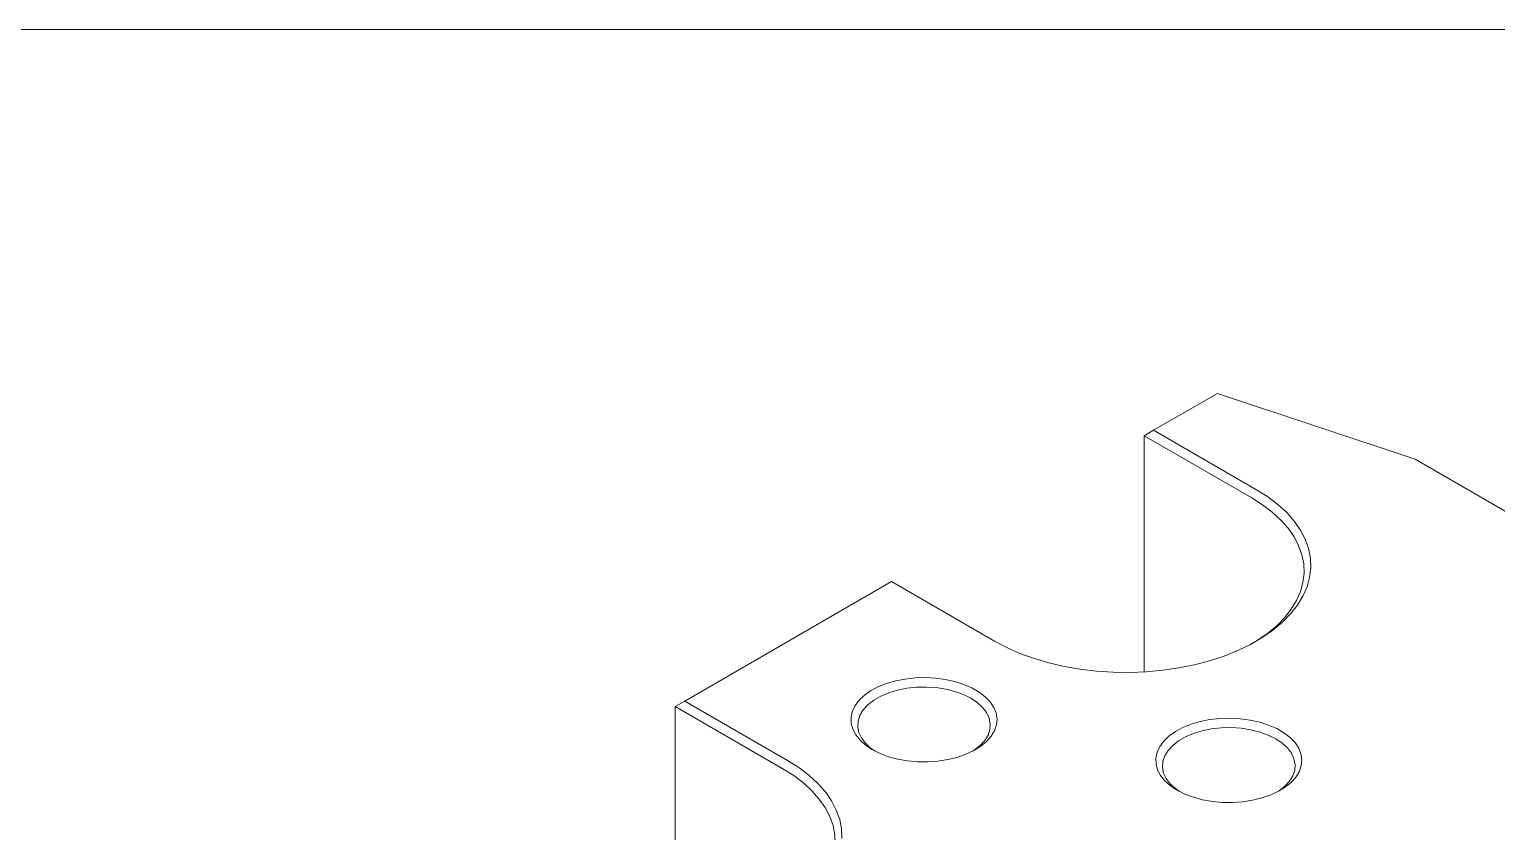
# Model space of a CAD drawing. Header units: millimetres. Extents: x 2 to 278, y 1 to 215.
# Drawn here: x 201.78 to 238.65, y 194.49 to 214.65 of the extents above; entities that cross this region are included whole.
import ezdxf

# ---------------------------------------------------------------- set-up
doc = ezdxf.new("R2010")
doc.units = ezdxf.units.MM

msp = doc.modelspace()

# ---------------------------------------------------------------- linework, layer by layer
at = {"color": 7, "linetype": 'Continuous', "lineweight": 18}
for p, q in [((1.579, 214.645), (277.989, 214.645)), ((231.64, 205.5), (230.031, 204.572)), ((236.607, 203.845), (231.64, 205.5)), ((229.792, 204.434), (230.031, 204.572)), ((232.498, 202.872), (229.792, 204.434)), ((229.792, 198.503), (229.792, 204.434)), ((230.031, 204.572), (232.617, 203.079)), ((268.596, 185.378), (236.607, 203.845)), ((223.446, 200.77), (218.249, 197.77)), ((226.032, 199.277), (223.446, 200.77)), ((218.01, 197.632), (218.249, 197.77)), ((218.249, 197.77), (220.835, 196.277)), ((220.716, 196.07), (218.01, 197.632)), ((218.01, 193.055), (218.01, 197.632))]:
    msp.add_line(p, q, dxfattribs=at)
at = {"color": 7, "linetype": 'Continuous', "lineweight": 18, "flags": 128}
for points in [[(232.617, 203.079), (232.899, 202.901), (233.153, 202.709), (233.375, 202.505), (233.565, 202.29), (233.72, 202.066), (233.84, 201.835), (233.924, 201.599), (233.971, 201.359), (233.98, 201.118), (233.952, 200.877), (233.887, 200.639), (233.785, 200.405), (233.647, 200.177), (233.474, 199.958), (233.268, 199.748), (233.03, 199.55), (232.762, 199.364), (232.466, 199.194), (232.146, 199.039), (231.802, 198.902), (231.439, 198.783), (231.058, 198.683), (230.664, 198.603), (230.259, 198.544), (229.846, 198.507), (229.429, 198.491), (229.011, 198.496), (228.596, 198.523), (228.187, 198.571), (227.787, 198.641), (227.399, 198.73), (227.027, 198.84), (226.673, 198.968), (226.34, 199.114), (226.032, 199.277)], [(232.557, 199.243), (232.637, 199.292), (232.895, 199.471), (233.124, 199.662), (233.323, 199.864), (233.489, 200.075), (233.622, 200.295), (233.721, 200.52), (233.784, 200.75), (233.811, 200.982), (233.802, 201.214), (233.757, 201.445), (233.676, 201.673), (233.56, 201.895), (233.41, 202.111), (233.228, 202.318), (233.013, 202.515), (232.769, 202.7), (232.498, 202.872)], [(222.962, 196.551), (222.794, 196.662), (222.655, 196.786), (222.546, 196.92), (222.471, 197.062), (222.431, 197.208), (222.427, 197.355), (222.458, 197.502), (222.524, 197.645), (222.625, 197.781), (222.756, 197.908), (222.918, 198.023), (223.105, 198.124), (223.315, 198.208), (223.543, 198.276), (223.785, 198.324), (224.037, 198.352), (224.292, 198.36), (224.548, 198.347), (224.797, 198.314), (225.036, 198.261), (225.26, 198.189), (225.465, 198.1), (225.646, 197.995), (225.8, 197.877), (225.924, 197.748), (226.016, 197.61), (226.074, 197.466), (226.096, 197.318), (226.083, 197.171), (226.034, 197.026), (225.95, 196.886), (225.834, 196.754), (225.687, 196.633), (225.513, 196.525), (225.314, 196.432), (225.094, 196.356), (224.858, 196.298), (224.611, 196.26), (224.357, 196.242), (224.1, 196.244), (223.847, 196.267), (223.602, 196.31), (223.37, 196.373), (223.156, 196.453), (222.962, 196.551)], [(225.496, 196.516), (225.524, 196.534), (225.672, 196.65), (225.788, 196.777), (225.87, 196.913), (225.917, 197.054), (225.926, 197.198), (225.898, 197.341), (225.834, 197.479), (225.734, 197.611), (225.601, 197.733), (225.439, 197.842), (225.25, 197.936), (225.039, 198.012), (224.811, 198.07), (224.57, 198.107), (224.323, 198.123), (224.074, 198.118), (223.829, 198.091), (223.594, 198.044), (223.374, 197.976), (223.173, 197.891), (222.997, 197.789), (222.849, 197.674), (222.733, 197.546), (222.651, 197.411), (222.604, 197.269), (222.595, 197.126), (222.623, 196.983), (222.687, 196.844), (222.787, 196.712), (222.919, 196.59), (223.025, 196.516)], [(230.623, 195.53), (230.454, 195.642), (230.315, 195.766), (230.207, 195.9), (230.132, 196.041), (230.092, 196.187), (230.087, 196.335), (230.118, 196.482), (230.185, 196.625), (230.285, 196.761), (230.417, 196.887), (230.578, 197.002), (230.765, 197.103), (230.975, 197.188), (231.203, 197.255), (231.446, 197.303), (231.697, 197.331), (231.953, 197.339), (232.208, 197.326), (232.458, 197.293), (232.697, 197.24), (232.921, 197.168), (233.125, 197.079), (233.306, 196.975), (233.461, 196.857), (233.585, 196.727), (233.677, 196.589), (233.734, 196.445), (233.756, 196.298), (233.743, 196.15), (233.694, 196.005), (233.611, 195.865), (233.495, 195.734), (233.348, 195.612), (233.173, 195.504), (232.974, 195.411), (232.754, 195.335), (232.519, 195.277), (232.271, 195.239), (232.017, 195.221), (231.761, 195.224), (231.508, 195.247), (231.263, 195.29), (231.031, 195.352), (230.816, 195.433), (230.623, 195.53)], [(233.156, 195.496), (233.184, 195.514), (233.332, 195.629), (233.448, 195.756), (233.531, 195.892), (233.577, 196.033), (233.586, 196.177), (233.558, 196.32), (233.494, 196.459), (233.394, 196.591), (233.262, 196.713), (233.099, 196.822), (232.91, 196.915), (232.7, 196.992), (232.471, 197.049), (232.231, 197.087), (231.983, 197.103), (231.734, 197.097), (231.489, 197.071), (231.254, 197.023), (231.034, 196.956), (230.834, 196.87), (230.657, 196.769), (230.51, 196.653), (230.393, 196.526), (230.311, 196.39), (230.265, 196.249), (230.255, 196.105), (230.283, 195.962), (230.348, 195.823), (230.447, 195.692), (230.58, 195.57), (230.685, 195.496)], [(220.835, 196.277), (221.117, 196.099), (221.37, 195.907), (221.593, 195.703), (221.782, 195.488), (221.938, 195.264), (222.058, 195.033), (222.142, 194.797), (222.189, 194.557), (222.198, 194.316)], [(220.775, 192.441), (220.855, 192.49), (221.113, 192.669), (221.342, 192.86), (221.541, 193.062), (221.707, 193.274), (221.84, 193.493), (221.939, 193.719), (222.002, 193.948), (222.029, 194.18), (222.02, 194.412), (221.975, 194.643), (221.894, 194.871), (221.778, 195.094), (221.628, 195.309), (221.445, 195.517), (221.231, 195.713), (220.987, 195.898), (220.716, 196.07)]]:
    msp.add_lwpolyline(points, dxfattribs=at)

doc.saveas('drawing.dxf')
